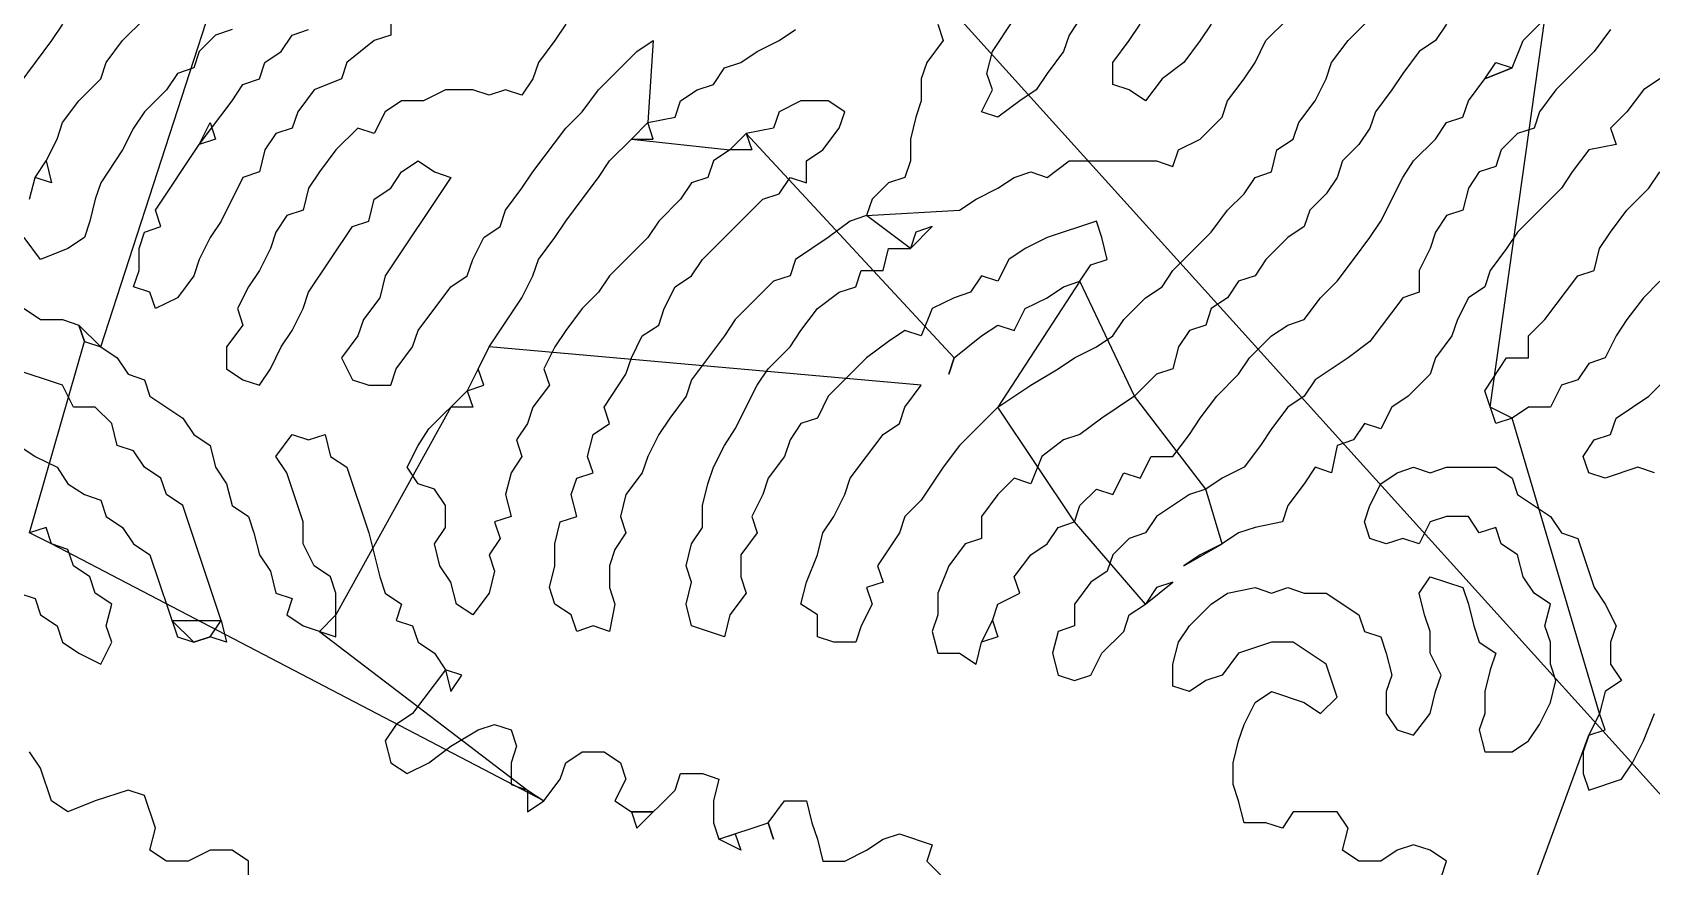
# Model space of a CAD drawing. Header units: metres. Extents: x 15 to 2853, y 44 to 1438.
# Drawn here: x 1689.5 to 1985.5, y 986 to 1138.5 of the extents above; entities that cross this region are included whole.
import ezdxf

# ---------------------------------------------------------------- set-up
doc = ezdxf.new("R2010")
doc.units = ezdxf.units.M
doc.layers.add('Draw', color=2, linetype='CONTINUOUS')
doc.layers.add('Skip', color=1, linetype='CONTINUOUS')

msp = doc.modelspace()

# ---------------------------------------------------------------- linework, layer by layer
at = {"layer": 'draw'}
for p, q in [((1883, 1144), (1879, 1138)), ((1695, 1140), (1693, 1137)), ((1755, 1142), (1755, 1138)), ((1787, 1140), (1785, 1137)), ((1855, 1140), (1856, 1137)), ((1865, 1135), (1869, 1141)), ((1890, 1137), (1892, 1140)), ((1905, 1140), (1903, 1137)), ((1930, 1137), (1934, 1141)), ((1948, 1140), (1946, 1137)), ((1962, 1137), (1966, 1141)), ((1693, 1137), (1687, 1129)), ((1703, 1133), (1706, 1137)), ((1723, 1138), (1720, 1135)), ((1726, 1139), (1723, 1138)), ((1735, 1135), (1737, 1138)), ((1737, 1138), (1740, 1139)), ((1755, 1138), (1752, 1137)), ((1785, 1137), (1782, 1133)), ((1800, 1135), (1803, 1137)), ((1822, 1135), (1826, 1137)), ((1826, 1137), (1829, 1139)), ((1856, 1137), (1853, 1133)), ((1879, 1138), (1878, 1135)), ((1887, 1133), (1890, 1137)), ((1903, 1137), (1900, 1133)), ((1913, 1133), (1915, 1137)), ((1927, 1133), (1930, 1137)), ((1946, 1137), (1943, 1135)), ((1960, 1132), (1962, 1137)), ((1978, 1139), (1975, 1135)), ((1720, 1135), (1719, 1132)), ((1732, 1133), (1735, 1135)), ((1793, 1128), (1800, 1135)), ((1819, 1133), (1822, 1135)), ((1864, 1131), (1865, 1135)), ((1878, 1135), (1875, 1131)), ((1943, 1135), (1940, 1131)), ((1975, 1135), (1972, 1132)), ((1702, 1130), (1703, 1133)), ((1716, 1131), (1714, 1128)), ((1719, 1132), (1716, 1131)), ((1731, 1130), (1732, 1133)), ((1747, 1133), (1746, 1130)), ((1782, 1133), (1781, 1130)), ((1814, 1129), (1816, 1132)), ((1816, 1132), (1819, 1133)), ((1853, 1133), (1852, 1130)), ((1865, 1128), (1864, 1131)), ((1875, 1131), (1873, 1128)), ((1887, 1129), (1887, 1133)), ((1900, 1133), (1896, 1130)), ((1911, 1130), (1913, 1133)), ((1926, 1130), (1927, 1133)), ((1940, 1131), (1938, 1128)), ((1955, 1130), (1957, 1133)), ((1960, 1132), (1955, 1130)), ((1957, 1133), (1960, 1132)), ((1698, 1126), (1702, 1130)), ((1726, 1126), (1728, 1129)), ((1728, 1129), (1731, 1130)), ((1741, 1128), (1738, 1124)), ((1746, 1130), (1741, 1128)), ((1765, 1128), (1761, 1126)), ((1770, 1128), (1765, 1128)), ((1773, 1127), (1770, 1128)), ((1776, 1128), (1773, 1127)), ((1779, 1127), (1776, 1128)), ((1781, 1130), (1779, 1127)), ((1790, 1124), (1793, 1128)), ((1808, 1126), (1811, 1128)), ((1811, 1128), (1814, 1129)), ((1852, 1130), (1852, 1126)), ((1863, 1124), (1865, 1128)), ((1873, 1128), (1870, 1126)), ((1890, 1128), (1887, 1129)), ((1893, 1126), (1890, 1128)), ((1896, 1130), (1893, 1126)), ((1908, 1126), (1911, 1130)), ((1924, 1126), (1926, 1130)), ((1938, 1128), (1935, 1124)), ((1952, 1126), (1955, 1130)), ((1968, 1128), (1965, 1124)), ((1984, 1128), (1981, 1124)), ((1987, 1130), (1984, 1128)), ((1695, 1122), (1698, 1126)), ((1757, 1126), (1754, 1124)), ((1761, 1126), (1757, 1126)), ((1807, 1123), (1808, 1126)), ((1830, 1126), (1826, 1124)), ((1835, 1126), (1830, 1126)), ((1838, 1124), (1835, 1126)), ((1852, 1126), (1851, 1123)), ((1870, 1126), (1866, 1123)), ((1907, 1123), (1908, 1126)), ((1921, 1122), (1924, 1126)), ((1951, 1123), (1952, 1126)), ((1694, 1119), (1695, 1122)), ((1710, 1124), (1708, 1121)), ((1720, 1118), (1722, 1122)), ((1722, 1122), (1723, 1119)), ((1738, 1124), (1737, 1121)), ((1754, 1124), (1752, 1120)), ((1787, 1121), (1790, 1124)), ((1802, 1122), (1799, 1119)), ((1802, 1122), (1807, 1123)), ((1803, 1119), (1802, 1122)), ((1826, 1124), (1825, 1121)), ((1837, 1121), (1838, 1124)), ((1851, 1123), (1850, 1119)), ((1866, 1123), (1863, 1124)), ((1903, 1119), (1907, 1123)), ((1920, 1119), (1921, 1122)), ((1935, 1124), (1934, 1121)), ((1946, 1119), (1948, 1122)), ((1948, 1122), (1951, 1123)), ((1965, 1124), (1964, 1121)), ((1981, 1124), (1978, 1121)), ((1692, 1115), (1694, 1119)), ((1708, 1121), (1706, 1117)), ((1723, 1119), (1720, 1118)), ((1734, 1120), (1732, 1117)), ((1737, 1121), (1734, 1120)), ((1749, 1121), (1745, 1117)), ((1752, 1120), (1749, 1121)), ((1781, 1113), (1787, 1121)), ((1799, 1119), (1803, 1119)), ((1817, 1117), (1820, 1120)), ((1820, 1120), (1821, 1117)), ((1834, 1117), (1837, 1121)), ((1850, 1119), (1850, 1115)), ((1899, 1117), (1903, 1119)), ((1917, 1117), (1920, 1119)), ((1934, 1121), (1932, 1118)), ((1961, 1120), (1958, 1117)), ((1964, 1121), (1961, 1120)), ((1978, 1121), (1979, 1118)), ((1706, 1117), (1702, 1111)), ((1712, 1106), (1720, 1118)), ((1732, 1117), (1731, 1113)), ((1745, 1117), (1742, 1113)), ((1817, 1117), (1814, 1115)), ((1821, 1117), (1817, 1117)), ((1831, 1115), (1834, 1117)), ((1898, 1114), (1899, 1117)), ((1916, 1113), (1917, 1117)), ((1932, 1118), (1929, 1115)), ((1958, 1117), (1957, 1114)), ((1974, 1117), (1971, 1113)), ((1979, 1118), (1974, 1117)), ((1690, 1112), (1692, 1115)), ((1692, 1115), (1693, 1111)), ((1731, 1113), (1728, 1112)), ((1742, 1113), (1740, 1110)), ((1755, 1110), (1757, 1113)), ((1757, 1113), (1760, 1115)), ((1760, 1115), (1763, 1113)), ((1763, 1113), (1766, 1112)), ((1779, 1110), (1781, 1113)), ((1793, 1112), (1795, 1115)), ((1814, 1115), (1813, 1112)), ((1831, 1111), (1831, 1115)), ((1850, 1115), (1849, 1112)), ((1869, 1112), (1872, 1113)), ((1872, 1113), (1875, 1112)), ((1875, 1112), (1879, 1115)), ((1879, 1115), (1895, 1115)), ((1895, 1115), (1898, 1114)), ((1913, 1112), (1916, 1113)), ((1929, 1115), (1928, 1112)), ((1940, 1112), (1942, 1115)), ((1954, 1113), (1952, 1110)), ((1957, 1114), (1954, 1113)), ((1971, 1113), (1969, 1110)), ((1985, 1110), (1987, 1113)), ((1689, 1108), (1690, 1112)), ((1693, 1111), (1690, 1112)), ((1702, 1111), (1701, 1108)), ((1728, 1112), (1724, 1104)), ((1740, 1110), (1739, 1106)), ((1752, 1108), (1755, 1110)), ((1766, 1112), (1754, 1094)), ((1776, 1106), (1779, 1110)), ((1810, 1111), (1808, 1108)), ((1813, 1112), (1810, 1111)), ((1826, 1109), (1828, 1112)), ((1828, 1112), (1831, 1111)), ((1846, 1111), (1843, 1108)), ((1849, 1112), (1846, 1111)), ((1862, 1108), (1866, 1110)), ((1866, 1110), (1869, 1112)), ((1911, 1109), (1913, 1112)), ((1928, 1112), (1926, 1109)), ((1936, 1104), (1940, 1112)), ((1952, 1110), (1951, 1106)), ((1969, 1110), (1961, 1102)), ((1981, 1106), (1985, 1110)), ((1701, 1108), (1700, 1104)), ((1751, 1104), (1752, 1108)), ((1787, 1104), (1790, 1108)), ((1808, 1108), (1804, 1104)), ((1816, 1101), (1823, 1108)), ((1823, 1108), (1826, 1109)), ((1843, 1108), (1842, 1105)), ((1859, 1106), (1862, 1108)), ((1908, 1106), (1911, 1109)), ((1926, 1109), (1923, 1106)), ((1713, 1103), (1712, 1106)), ((1736, 1105), (1734, 1102)), ((1739, 1106), (1736, 1105)), ((1775, 1103), (1776, 1106)), ((1842, 1105), (1839, 1104)), ((1923, 1106), (1922, 1103)), ((1948, 1105), (1946, 1102)), ((1951, 1106), (1948, 1105)), ((1978, 1102), (1981, 1106)), ((1700, 1104), (1699, 1101)), ((1709, 1099), (1710, 1102)), ((1710, 1102), (1713, 1103)), ((1724, 1104), (1722, 1101)), ((1734, 1102), (1733, 1099)), ((1740, 1091), (1748, 1103)), ((1748, 1103), (1751, 1104)), ((1772, 1101), (1775, 1103)), ((1785, 1101), (1787, 1104)), ((1804, 1104), (1802, 1101)), ((1839, 1104), (1835, 1101)), ((1850, 1099), (1854, 1103)), ((1851, 1102), (1850, 1099)), ((1854, 1103), (1851, 1102)), ((1884, 1104), (1875, 1101)), ((1885, 1101), (1884, 1104)), ((1898, 1095), (1905, 1102)), ((1922, 1103), (1919, 1101)), ((1934, 1101), (1936, 1104)), ((1946, 1102), (1945, 1099)), ((1961, 1102), (1959, 1099)), ((1976, 1099), (1978, 1102)), ((1691, 1097), (1688, 1101)), ((1696, 1099), (1691, 1097)), ((1699, 1101), (1696, 1099)), ((1709, 1095), (1709, 1099)), ((1722, 1101), (1720, 1097)), ((1733, 1099), (1731, 1095)), ((1770, 1097), (1772, 1101)), ((1782, 1097), (1785, 1101)), ((1802, 1101), (1795, 1094)), ((1835, 1101), (1829, 1097)), ((1845, 1095), (1846, 1099)), ((1846, 1099), (1850, 1099)), ((1871, 1099), (1868, 1097)), ((1875, 1101), (1871, 1099)), ((1886, 1097), (1885, 1101)), ((1919, 1101), (1915, 1097)), ((1945, 1099), (1943, 1095)), ((1975, 1095), (1976, 1099)), ((1720, 1097), (1719, 1094)), ((1769, 1094), (1770, 1097)), ((1781, 1094), (1782, 1097)), ((1810, 1094), (1812, 1097)), ((1829, 1097), (1828, 1094)), ((1868, 1097), (1866, 1093)), ((1881, 1093), (1883, 1096)), ((1883, 1096), (1886, 1097)), ((1915, 1097), (1913, 1094)), ((1928, 1093), (1931, 1097)), ((1708, 1092), (1709, 1095)), ((1731, 1095), (1729, 1092)), ((1754, 1094), (1753, 1090)), ((1766, 1092), (1769, 1094)), ((1779, 1090), (1781, 1094)), ((1795, 1094), (1793, 1091)), ((1807, 1092), (1810, 1094)), ((1825, 1093), (1818, 1086)), ((1828, 1094), (1825, 1093)), ((1840, 1092), (1841, 1095)), ((1841, 1095), (1845, 1095)), ((1863, 1094), (1861, 1091)), ((1866, 1093), (1863, 1094)), ((1878, 1092), (1881, 1093)), ((1896, 1092), (1898, 1095)), ((1910, 1093), (1908, 1090)), ((1913, 1094), (1910, 1093)), ((1925, 1090), (1928, 1093)), ((1943, 1095), (1943, 1091)), ((1956, 1095), (1955, 1092)), ((1966, 1086), (1972, 1094)), ((1972, 1094), (1975, 1095)), ((1987, 1093), (1984, 1090)), ((1711, 1091), (1708, 1092)), ((1712, 1088), (1711, 1091)), ((1716, 1090), (1712, 1088)), ((1729, 1092), (1727, 1088)), ((1739, 1088), (1740, 1091)), ((1753, 1090), (1750, 1086)), ((1760, 1084), (1766, 1092)), ((1773, 1081), (1779, 1090)), ((1793, 1091), (1790, 1088)), ((1805, 1088), (1807, 1092)), ((1833, 1088), (1837, 1091)), ((1837, 1091), (1840, 1092)), ((1858, 1090), (1854, 1088)), ((1861, 1091), (1858, 1090)), ((1871, 1088), (1875, 1090)), ((1875, 1090), (1878, 1092)), ((1889, 1086), (1893, 1090)), ((1893, 1090), (1896, 1092)), ((1908, 1090), (1905, 1088)), ((1922, 1086), (1925, 1090)), ((1940, 1090), (1934, 1082)), ((1943, 1091), (1940, 1090)), ((1952, 1090), (1950, 1086)), ((1955, 1092), (1952, 1090)), ((1984, 1090), (1981, 1086)), ((1688, 1088), (1691, 1086)), ((1727, 1088), (1728, 1085)), ((1737, 1084), (1739, 1088)), ((1790, 1088), (1787, 1084)), ((1804, 1085), (1805, 1088)), ((1830, 1084), (1833, 1088)), ((1854, 1088), (1852, 1083)), ((1869, 1084), (1871, 1088)), ((1905, 1088), (1904, 1085)), ((1691, 1086), (1695, 1086)), ((1695, 1086), (1698, 1085)), ((1698, 1085), (1702, 1081)), ((1699, 1082), (1698, 1085)), ((1728, 1085), (1725, 1081)), ((1735, 1081), (1737, 1084)), ((1750, 1086), (1749, 1083)), ((1759, 1081), (1760, 1084)), ((1787, 1084), (1785, 1081)), ((1801, 1083), (1804, 1085)), ((1818, 1086), (1816, 1083)), ((1828, 1081), (1830, 1084)), ((1849, 1084), (1846, 1082)), ((1852, 1083), (1849, 1084)), ((1863, 1083), (1866, 1085)), ((1866, 1085), (1869, 1084)), ((1887, 1083), (1889, 1086)), ((1901, 1084), (1899, 1081)), ((1904, 1085), (1901, 1084)), ((1916, 1083), (1919, 1085)), ((1919, 1085), (1922, 1086)), ((1950, 1086), (1949, 1083)), ((1963, 1083), (1966, 1086)), ((1981, 1086), (1979, 1083)), ((1699, 1082), (1702, 1081)), ((1702, 1081), (1705, 1079)), ((1725, 1081), (1725, 1077)), ((1733, 1077), (1735, 1081)), ((1749, 1083), (1746, 1079)), ((1756, 1077), (1759, 1081)), ((1773, 1081), (1769, 1073)), ((1785, 1081), (1783, 1077)), ((1799, 1079), (1801, 1083)), ((1816, 1083), (1810, 1075)), ((1824, 1077), (1828, 1081)), ((1846, 1082), (1842, 1079)), ((1858, 1079), (1863, 1083)), ((1880, 1079), (1884, 1081)), ((1884, 1081), (1887, 1083)), ((1899, 1081), (1898, 1077)), ((1912, 1079), (1916, 1083)), ((1934, 1082), (1930, 1079)), ((1949, 1083), (1946, 1079)), ((1963, 1079), (1963, 1083)), ((1979, 1083), (1977, 1079)), ((1705, 1079), (1707, 1076)), ((1746, 1079), (1748, 1075)), ((1798, 1076), (1799, 1079)), ((1842, 1079), (1835, 1072)), ((1858, 1079), (1857, 1076)), ((1877, 1077), (1880, 1079)), ((1910, 1076), (1912, 1079)), ((1930, 1079), (1924, 1075)), ((1946, 1079), (1945, 1076)), ((1955, 1073), (1959, 1079)), ((1959, 1079), (1963, 1079)), ((1974, 1078), (1972, 1075)), ((1977, 1079), (1974, 1078)), ((1695, 1074), (1686, 1077)), ((1707, 1076), (1710, 1075)), ((1710, 1075), (1711, 1072)), ((1725, 1077), (1728, 1075)), ((1728, 1075), (1731, 1074)), ((1731, 1074), (1733, 1077)), ((1748, 1075), (1751, 1074)), ((1755, 1074), (1756, 1077)), ((1772, 1074), (1771, 1077)), ((1783, 1077), (1784, 1074)), ((1794, 1070), (1798, 1076)), ((1810, 1075), (1809, 1072)), ((1822, 1074), (1824, 1077)), ((1872, 1074), (1877, 1077)), ((1895, 1076), (1891, 1072)), ((1898, 1077), (1895, 1076)), ((1906, 1072), (1910, 1076)), ((1924, 1075), (1922, 1072)), ((1945, 1076), (1941, 1072)), ((1972, 1075), (1969, 1074)), ((1985, 1072), (1989, 1076)), ((1697, 1070), (1695, 1074)), ((1711, 1072), (1717, 1068)), ((1751, 1074), (1755, 1074)), ((1762, 1066), (1769, 1073)), ((1769, 1073), (1772, 1074)), ((1769, 1073), (1770, 1070)), ((1784, 1074), (1781, 1070)), ((1809, 1072), (1806, 1068)), ((1818, 1066), (1822, 1074)), ((1835, 1072), (1833, 1068)), ((1849, 1070), (1852, 1074)), ((1866, 1070), (1872, 1074)), ((1891, 1072), (1885, 1068)), ((1903, 1068), (1906, 1072)), ((1922, 1072), (1919, 1070)), ((1941, 1072), (1938, 1070)), ((1957, 1067), (1955, 1073)), ((1969, 1074), (1967, 1070)), ((1979, 1068), (1985, 1072)), ((1701, 1070), (1697, 1070)), ((1770, 1070), (1766, 1070)), ((1781, 1070), (1780, 1067)), ((1795, 1067), (1794, 1070)), ((1848, 1067), (1849, 1070)), ((1866, 1070), (1859, 1063)), ((1919, 1070), (1916, 1066)), ((1938, 1070), (1936, 1066)), ((1960, 1068), (1956, 1070)), ((1963, 1070), (1960, 1068)), ((1967, 1070), (1963, 1070)), ((1705, 1063), (1704, 1067)), ((1717, 1068), (1719, 1065)), ((1760, 1063), (1762, 1066)), ((1780, 1067), (1778, 1064)), ((1792, 1065), (1795, 1067)), ((1806, 1068), (1804, 1065)), ((1816, 1063), (1818, 1066)), ((1830, 1067), (1828, 1064)), ((1833, 1068), (1830, 1067)), ((1845, 1065), (1848, 1067)), ((1901, 1065), (1903, 1068)), ((1916, 1066), (1914, 1063)), ((1933, 1067), (1931, 1064)), ((1936, 1066), (1933, 1067)), ((1960, 1068), (1957, 1067)), ((1978, 1065), (1979, 1068)), ((1687, 1063), (1690, 1061)), ((1708, 1062), (1705, 1063)), ((1719, 1065), (1722, 1063)), ((1722, 1063), (1723, 1059)), ((1734, 1061), (1737, 1065)), ((1737, 1065), (1740, 1064)), ((1740, 1064), (1743, 1065)), ((1743, 1065), (1744, 1061)), ((1758, 1059), (1760, 1063)), ((1778, 1064), (1779, 1061)), ((1791, 1061), (1792, 1065)), ((1804, 1065), (1802, 1061)), ((1814, 1059), (1816, 1063)), ((1828, 1064), (1827, 1061)), ((1859, 1063), (1856, 1059)), ((1878, 1064), (1874, 1061)), ((1881, 1065), (1878, 1064)), ((1898, 1061), (1901, 1065)), ((1914, 1063), (1911, 1059)), ((1928, 1063), (1927, 1058)), ((1931, 1064), (1928, 1063)), ((1973, 1061), (1975, 1064)), ((1975, 1064), (1978, 1065)), ((1690, 1061), (1694, 1059)), ((1710, 1059), (1708, 1062)), ((1736, 1058), (1734, 1061)), ((1744, 1061), (1747, 1059)), ((1779, 1061), (1777, 1058)), ((1792, 1058), (1791, 1061)), ((1802, 1061), (1801, 1058)), ((1827, 1061), (1824, 1057)), ((1839, 1057), (1842, 1061)), ((1892, 1057), (1894, 1061)), ((1894, 1061), (1898, 1061)), ((1974, 1058), (1973, 1061)), ((1694, 1059), (1696, 1056)), ((1713, 1057), (1710, 1059)), ((1714, 1054), (1713, 1057)), ((1723, 1059), (1725, 1056)), ((1739, 1049), (1736, 1058)), ((1747, 1059), (1751, 1047)), ((1760, 1056), (1758, 1059)), ((1777, 1058), (1776, 1054)), ((1788, 1054), (1789, 1057)), ((1789, 1057), (1792, 1058)), ((1801, 1058), (1798, 1054)), ((1813, 1056), (1814, 1059)), ((1824, 1057), (1823, 1054)), ((1838, 1054), (1839, 1057)), ((1856, 1059), (1852, 1053)), ((1869, 1057), (1866, 1054)), ((1872, 1056), (1869, 1057)), ((1887, 1054), (1889, 1058)), ((1889, 1058), (1892, 1057)), ((1907, 1057), (1904, 1055)), ((1911, 1059), (1907, 1057)), ((1924, 1059), (1922, 1056)), ((1927, 1058), (1924, 1059)), ((1936, 1056), (1939, 1058)), ((1939, 1058), (1942, 1059)), ((1942, 1059), (1945, 1058)), ((1945, 1058), (1948, 1059)), ((1948, 1059), (1957, 1059)), ((1957, 1059), (1960, 1057)), ((1960, 1057), (1961, 1054)), ((1977, 1057), (1974, 1058)), ((1983, 1059), (1977, 1057)), ((1986, 1058), (1983, 1059)), ((1696, 1056), (1699, 1054)), ((1699, 1054), (1702, 1053)), ((1717, 1052), (1714, 1054)), ((1725, 1056), (1726, 1052)), ((1763, 1055), (1760, 1056)), ((1765, 1052), (1763, 1055)), ((1776, 1054), (1777, 1050)), ((1789, 1050), (1788, 1054)), ((1798, 1054), (1797, 1050)), ((1812, 1052), (1813, 1056)), ((1823, 1054), (1821, 1050)), ((1836, 1050), (1838, 1054)), ((1866, 1054), (1863, 1050)), ((1881, 1052), (1884, 1055)), ((1884, 1055), (1887, 1054)), ((1901, 1054), (1895, 1050)), ((1904, 1055), (1901, 1054)), ((1922, 1056), (1919, 1052)), ((1934, 1052), (1936, 1056)), ((1961, 1054), (1967, 1050)), ((1702, 1053), (1703, 1050)), ((1724, 1031), (1717, 1052)), ((1726, 1052), (1729, 1050)), ((1765, 1048), (1765, 1052)), ((1812, 1048), (1812, 1052)), ((1852, 1053), (1849, 1050)), ((1880, 1049), (1881, 1052)), ((1919, 1052), (1918, 1049)), ((1933, 1049), (1934, 1052)), ((1692, 1048), (1689, 1047)), ((1693, 1045), (1692, 1048)), ((1703, 1050), (1706, 1048)), ((1706, 1048), (1708, 1045)), ((1729, 1050), (1730, 1047)), ((1739, 1045), (1739, 1049)), ((1763, 1045), (1765, 1048)), ((1777, 1050), (1774, 1049)), ((1774, 1049), (1775, 1046)), ((1785, 1045), (1786, 1049)), ((1786, 1049), (1789, 1050)), ((1797, 1050), (1798, 1047)), ((1810, 1045), (1812, 1048)), ((1821, 1050), (1822, 1047)), ((1834, 1047), (1836, 1050)), ((1849, 1050), (1848, 1047)), ((1863, 1050), (1863, 1046)), ((1875, 1045), (1877, 1048)), ((1877, 1048), (1880, 1049)), ((1895, 1050), (1893, 1047)), ((1913, 1048), (1910, 1047)), ((1918, 1049), (1913, 1048)), ((1934, 1046), (1933, 1049)), ((1945, 1049), (1943, 1045)), ((1948, 1050), (1945, 1049)), ((1952, 1050), (1948, 1050)), ((1954, 1047), (1952, 1050)), ((1957, 1048), (1954, 1047)), ((1958, 1045), (1957, 1048)), ((1967, 1050), (1969, 1047)), ((1693, 1045), (1689, 1047)), ((1696, 1044), (1693, 1045)), ((1708, 1045), (1711, 1043)), ((1730, 1047), (1731, 1043)), ((1741, 1041), (1739, 1045)), ((1751, 1047), (1753, 1039)), ((1764, 1041), (1763, 1045)), ((1775, 1046), (1773, 1043)), ((1785, 1041), (1785, 1045)), ((1798, 1047), (1796, 1044)), ((1809, 1041), (1810, 1045)), ((1822, 1047), (1819, 1043)), ((1833, 1043), (1834, 1047)), ((1848, 1047), (1844, 1041)), ((1860, 1045), (1857, 1041)), ((1863, 1046), (1860, 1045)), ((1872, 1043), (1875, 1045)), ((1890, 1046), (1887, 1043)), ((1893, 1047), (1890, 1046)), ((1900, 1041), (1907, 1045)), ((1907, 1045), (1903, 1043)), ((1910, 1047), (1907, 1045)), ((1937, 1045), (1934, 1046)), ((1940, 1046), (1937, 1045)), ((1943, 1045), (1940, 1046)), ((1961, 1043), (1958, 1045)), ((1969, 1047), (1972, 1046)), ((1972, 1046), (1975, 1037)), ((1697, 1041), (1696, 1044)), ((1711, 1043), (1716, 1028)), ((1731, 1043), (1733, 1040)), ((1773, 1043), (1774, 1040)), ((1796, 1044), (1795, 1041)), ((1819, 1043), (1819, 1039)), ((1831, 1038), (1833, 1043)), ((1869, 1039), (1872, 1043)), ((1887, 1043), (1886, 1040)), ((1903, 1043), (1900, 1041)), ((1962, 1039), (1961, 1043)), ((1700, 1039), (1697, 1041)), ((1701, 1036), (1700, 1039)), ((1733, 1040), (1734, 1036)), ((1744, 1039), (1741, 1041)), ((1745, 1036), (1744, 1039)), ((1753, 1039), (1754, 1036)), ((1766, 1038), (1764, 1041)), ((1774, 1040), (1773, 1036)), ((1784, 1037), (1785, 1041)), ((1795, 1041), (1795, 1037)), ((1810, 1038), (1809, 1041)), ((1819, 1039), (1820, 1036)), ((1844, 1041), (1845, 1038)), ((1857, 1041), (1855, 1036)), ((1870, 1036), (1869, 1039)), ((1886, 1040), (1883, 1038)), ((1943, 1036), (1945, 1039)), ((1945, 1039), (1951, 1037)), ((1964, 1036), (1962, 1039)), ((1687, 1036), (1690, 1035)), ((1704, 1034), (1701, 1036)), ((1734, 1036), (1737, 1035)), ((1745, 1028), (1745, 1036)), ((1754, 1036), (1757, 1034)), ((1767, 1034), (1766, 1038)), ((1773, 1036), (1770, 1032)), ((1785, 1034), (1784, 1037)), ((1795, 1037), (1796, 1034)), ((1809, 1034), (1810, 1038)), ((1820, 1036), (1817, 1032)), ((1830, 1034), (1831, 1038)), ((1845, 1038), (1842, 1037)), ((1842, 1037), (1843, 1034)), ((1855, 1036), (1855, 1032)), ((1866, 1034), (1870, 1036)), ((1883, 1038), (1880, 1034)), ((1893, 1034), (1898, 1038)), ((1895, 1037), (1893, 1034)), ((1898, 1038), (1895, 1037)), ((1905, 1034), (1908, 1036)), ((1908, 1036), (1913, 1037)), ((1913, 1037), (1916, 1036)), ((1916, 1036), (1919, 1037)), ((1919, 1037), (1922, 1036)), ((1922, 1036), (1926, 1036)), ((1926, 1036), (1932, 1032)), ((1944, 1032), (1943, 1036)), ((1951, 1037), (1952, 1034)), ((1967, 1034), (1964, 1036)), ((1975, 1037), (1977, 1034)), ((1690, 1035), (1691, 1032)), ((1703, 1030), (1704, 1034)), ((1737, 1035), (1736, 1032)), ((1757, 1034), (1756, 1031)), ((1770, 1032), (1767, 1034)), ((1788, 1032), (1785, 1034)), ((1796, 1034), (1795, 1029)), ((1810, 1030), (1809, 1034)), ((1833, 1032), (1830, 1034)), ((1843, 1034), (1841, 1030)), ((1865, 1031), (1866, 1034)), ((1880, 1034), (1880, 1030)), ((1890, 1032), (1893, 1034)), ((1901, 1030), (1905, 1034)), ((1952, 1034), (1953, 1030)), ((1966, 1030), (1967, 1034)), ((1977, 1034), (1979, 1030)), ((1691, 1032), (1694, 1030)), ((1719, 1027), (1715, 1031)), ((1722, 1028), (1724, 1031)), ((1724, 1031), (1725, 1027)), ((1736, 1032), (1739, 1030)), ((1745, 1032), (1742, 1029)), ((1756, 1031), (1759, 1030)), ((1789, 1029), (1788, 1032)), ((1817, 1032), (1816, 1028)), ((1833, 1028), (1833, 1032)), ((1855, 1032), (1854, 1029)), ((1863, 1027), (1865, 1031)), ((1865, 1031), (1866, 1028)), ((1889, 1029), (1890, 1032)), ((1932, 1032), (1933, 1029)), ((1945, 1029), (1944, 1032)), ((1694, 1030), (1695, 1027)), ((1704, 1027), (1703, 1030)), ((1716, 1028), (1719, 1027)), ((1719, 1027), (1722, 1028)), ((1725, 1027), (1722, 1028)), ((1739, 1030), (1745, 1028)), ((1759, 1030), (1760, 1027)), ((1792, 1030), (1789, 1029)), ((1795, 1029), (1792, 1030)), ((1816, 1028), (1810, 1030)), ((1836, 1027), (1833, 1028)), ((1841, 1030), (1840, 1027)), ((1854, 1029), (1855, 1025)), ((1866, 1028), (1863, 1027)), ((1877, 1029), (1876, 1025)), ((1880, 1030), (1877, 1029)), ((1885, 1025), (1889, 1029)), ((1899, 1027), (1901, 1030)), ((1933, 1029), (1936, 1028)), ((1936, 1028), (1937, 1025)), ((1945, 1025), (1945, 1029)), ((1953, 1030), (1954, 1027)), ((1967, 1027), (1966, 1030)), ((1979, 1030), (1978, 1027)), ((1695, 1027), (1698, 1025)), ((1698, 1025), (1702, 1023)), ((1702, 1023), (1704, 1027)), ((1760, 1027), (1763, 1025)), ((1763, 1025), (1765, 1022)), ((1840, 1027), (1836, 1027)), ((1855, 1025), (1859, 1025)), ((1859, 1025), (1862, 1023)), ((1862, 1023), (1863, 1027)), ((1876, 1025), (1877, 1021)), ((1883, 1021), (1885, 1025)), ((1898, 1023), (1899, 1027)), ((1910, 1025), (1907, 1021)), ((1920, 1027), (1916, 1027)), ((1926, 1023), (1920, 1027)), ((1937, 1025), (1938, 1021)), ((1947, 1021), (1945, 1025)), ((1954, 1027), (1957, 1025)), ((1957, 1025), (1956, 1022)), ((1967, 1023), (1967, 1027)), ((1978, 1027), (1978, 1023)), ((1765, 1022), (1766, 1018)), ((1768, 1021), (1765, 1022)), ((1898, 1019), (1898, 1023)), ((1928, 1017), (1926, 1023)), ((1956, 1022), (1955, 1018)), ((1968, 1020), (1967, 1023)), ((1978, 1023), (1980, 1020)), ((1766, 1018), (1768, 1021)), ((1877, 1021), (1880, 1020)), ((1880, 1020), (1883, 1021)), ((1901, 1018), (1898, 1019)), ((1904, 1020), (1901, 1018)), ((1907, 1021), (1904, 1020)), ((1938, 1021), (1937, 1018)), ((1946, 1018), (1947, 1021)), ((1967, 1016), (1968, 1020)), ((1980, 1020), (1977, 1018)), ((1911, 1012), (1913, 1016)), ((1913, 1016), (1916, 1018)), ((1916, 1018), (1922, 1016)), ((1922, 1016), (1925, 1014)), ((1925, 1014), (1928, 1017)), ((1937, 1018), (1937, 1014)), ((1945, 1014), (1946, 1018)), ((1955, 1018), (1955, 1014)), ((1977, 1018), (1976, 1014)), ((1759, 1014), (1756, 1012)), ((1937, 1014), (1939, 1011)), ((1942, 1010), (1945, 1014)), ((1955, 1014), (1954, 1011)), ((1976, 1014), (1974, 1010)), ((1977, 1011), (1976, 1014)), ((1756, 1012), (1754, 1009)), ((1766, 1008), (1771, 1011)), ((1771, 1011), (1774, 1012)), ((1774, 1012), (1777, 1011)), ((1777, 1011), (1778, 1008)), ((1910, 1009), (1911, 1012)), ((1939, 1011), (1942, 1010)), ((1954, 1011), (1955, 1007)), ((1963, 1009), (1965, 1012)), ((1974, 1010), (1973, 1007)), ((1974, 1010), (1977, 1011)), ((1691, 1004), (1689, 1007)), ((1754, 1009), (1755, 1005)), ((1762, 1005), (1766, 1008)), ((1778, 1008), (1777, 1005)), ((1787, 1005), (1790, 1007)), ((1790, 1007), (1794, 1007)), ((1794, 1007), (1797, 1005)), ((1909, 1005), (1910, 1009)), ((1955, 1007), (1960, 1007)), ((1960, 1007), (1963, 1009)), ((1973, 1007), (1973, 1003)), ((1982, 1005), (1984, 1009)), ((1693, 998), (1691, 1004)), ((1755, 1005), (1758, 1003)), ((1758, 1003), (1762, 1005)), ((1777, 1005), (1777, 1001)), ((1786, 1002), (1787, 1005)), ((1797, 1005), (1798, 1002)), ((1909, 1001), (1909, 1005)), ((1980, 1002), (1982, 1005)), ((1777, 1001), (1780, 1000)), ((1783, 998), (1786, 1002)), ((1798, 1002), (1796, 998)), ((1807, 1000), (1808, 1003)), ((1808, 1003), (1812, 1003)), ((1812, 1003), (1815, 1002)), ((1815, 1002), (1814, 998)), ((1910, 998), (1909, 1001)), ((1973, 1003), (1974, 1000)), ((1974, 1000), (1980, 1002)), ((1696, 996), (1693, 998)), ((1701, 998), (1696, 996)), ((1707, 1000), (1701, 998)), ((1710, 999), (1707, 1000)), ((1712, 993), (1710, 999)), ((1780, 1000), (1780, 996)), ((1780, 1000), (1783, 998)), ((1780, 996), (1783, 998)), ((1796, 998), (1799, 996)), ((1800, 993), (1807, 1000)), ((1814, 998), (1814, 994)), ((1824, 994), (1827, 998)), ((1827, 998), (1831, 998)), ((1831, 998), (1832, 994)), ((1911, 994), (1910, 998)), ((1799, 996), (1803, 996)), ((1799, 996), (1800, 993)), ((1920, 996), (1918, 993)), ((1928, 996), (1920, 996)), ((1930, 993), (1928, 996)), ((1711, 989), (1712, 993)), ((1814, 994), (1815, 991)), ((1815, 991), (1818, 992)), ((1818, 992), (1819, 989)), ((1824, 994), (1825, 991)), ((1832, 994), (1833, 991)), ((1845, 991), (1848, 992)), ((1848, 992), (1854, 990)), ((1915, 994), (1911, 994)), ((1918, 993), (1915, 994)), ((1929, 989), (1930, 993)), ((1714, 987), (1711, 989)), ((1726, 989), (1722, 989)), ((1729, 987), (1726, 989)), ((1819, 989), (1815, 991)), ((1833, 991), (1834, 987)), ((1838, 987), (1842, 989)), ((1842, 989), (1845, 991)), ((1854, 990), (1853, 987)), ((1932, 987), (1929, 989)), ((1939, 989), (1936, 987)), ((1942, 990), (1939, 989)), ((1945, 989), (1942, 990)), ((1948, 987), (1945, 989)), ((1718, 987), (1714, 987)), ((1729, 983), (1729, 987)), ((1834, 987), (1838, 987)), ((1853, 987), (1856, 984)), ((1936, 987), (1932, 987)), ((1947, 984), (1948, 987))]:
    msp.add_line(p, q, dxfattribs=at)
at = {"layer": 'skip'}
for p, q in [((1664, 1357), (2045, 935)), ((1702, 1081), (1726, 1155)), ((1706, 1137), (1710, 1141)), ((1915, 1137), (1919, 1141)), ((1956, 1070), (1966, 1141)), ((1752, 1137), (1747, 1133)), ((1803, 1137), (1802, 1122)), ((1955, 1130), (1960, 1132)), ((1972, 1132), (1968, 1128)), ((1714, 1128), (1710, 1124)), ((1720, 1118), (1726, 1126)), ((1795, 1115), (1799, 1119)), ((1799, 1119), (1817, 1117)), ((1825, 1121), (1820, 1120)), ((1820, 1120), (1858, 1079)), ((1942, 1115), (1946, 1119)), ((1690, 1112), (1692, 1115)), ((1790, 1108), (1793, 1112)), ((1842, 1105), (1859, 1106)), ((1850, 1099), (1842, 1105)), ((1905, 1102), (1908, 1106)), ((1812, 1097), (1816, 1101)), ((1931, 1097), (1934, 1101)), ((1959, 1099), (1956, 1095)), ((1719, 1094), (1716, 1090)), ((1881, 1093), (1866, 1070)), ((1891, 1072), (1881, 1093)), ((1698, 1085), (1699, 1082)), ((1689, 1047), (1699, 1082)), ((1771, 1077), (1773, 1081)), ((1852, 1074), (1773, 1081)), ((1857, 1076), (1858, 1079)), ((1904, 1055), (1891, 1072)), ((1704, 1067), (1701, 1070)), ((1766, 1070), (1745, 1032)), ((1880, 1049), (1866, 1070)), ((1885, 1068), (1881, 1065)), ((1976, 1014), (1960, 1068)), ((1842, 1061), (1845, 1065)), ((1874, 1061), (1872, 1056)), ((1907, 1045), (1904, 1055)), ((1893, 1034), (1880, 1049)), ((1783, 998), (1693, 1045)), ((1715, 1031), (1724, 1031)), ((1863, 1027), (1865, 1031)), ((1722, 1028), (1719, 1027)), ((1742, 1029), (1780, 1000)), ((1916, 1027), (1910, 1025)), ((1765, 1022), (1759, 1014)), ((1965, 1012), (1967, 1016)), ((1984, 1009), (1986, 1014)), ((1963, 980), (1974, 1010)), ((1803, 996), (1799, 996)), ((1815, 991), (1824, 994)), ((1825, 991), (1824, 994)), ((1722, 989), (1718, 987))]:
    msp.add_line(p, q, dxfattribs=at)

doc.saveas('drawing.dxf')
